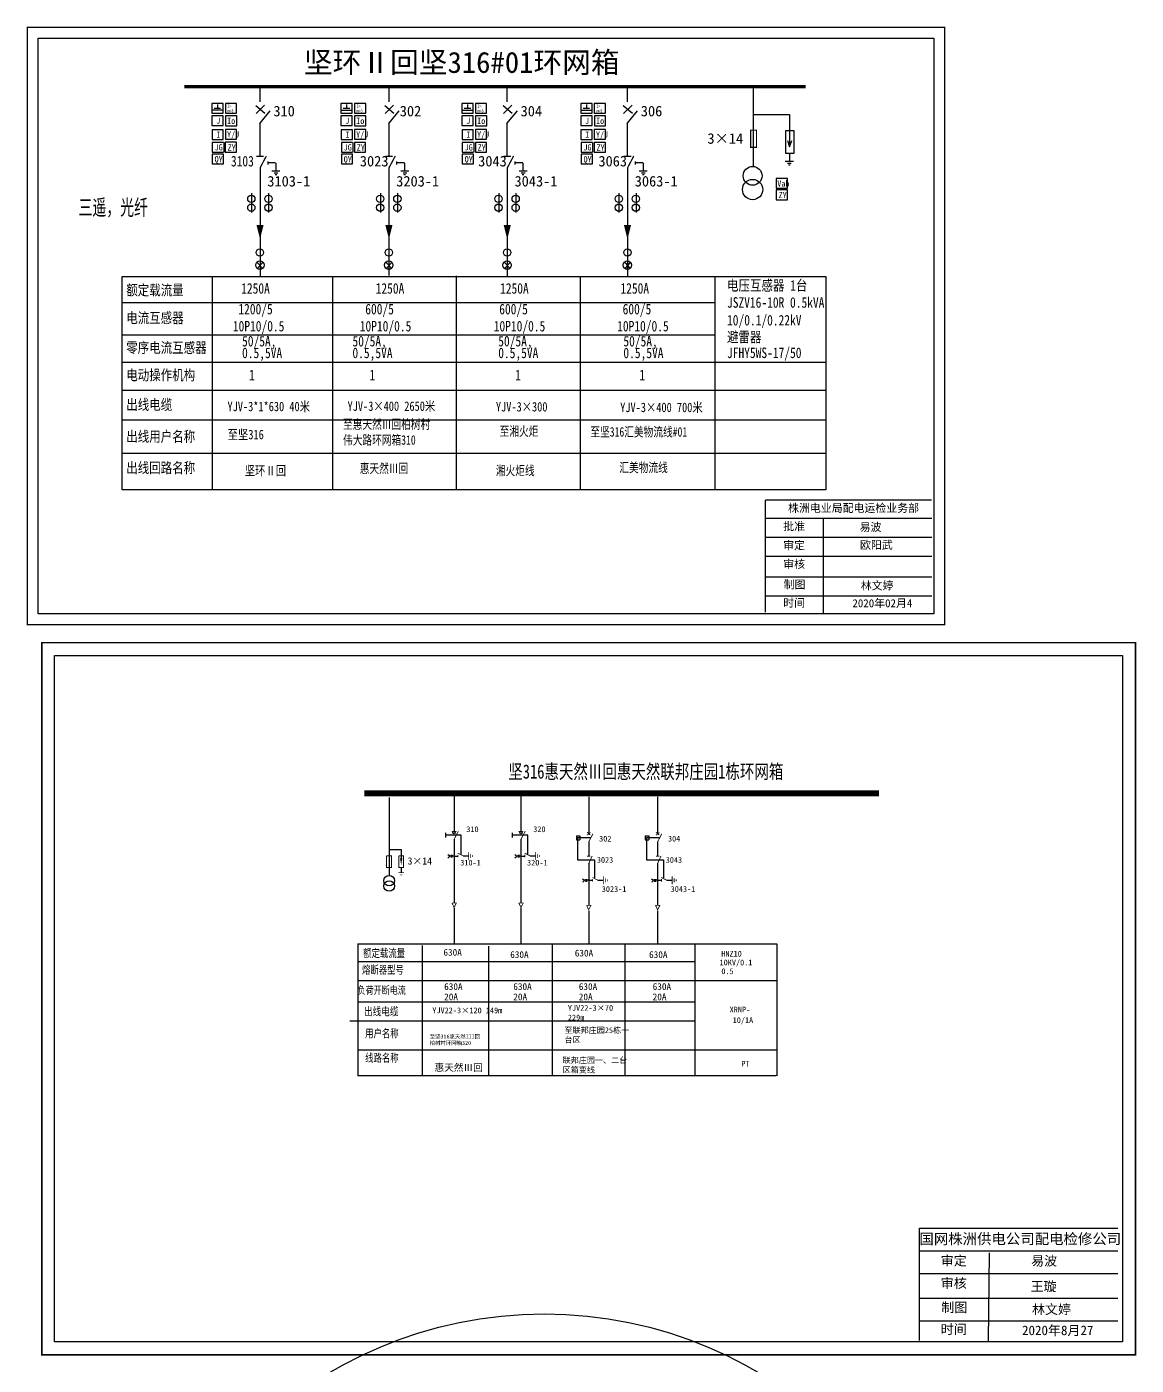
# Model space of a CAD drawing. Header units: millimetres. Extents: x 274 to 2193, y 1327 to 2514.
# Drawn here: x 274 to 852, y 1770 to 2467 of the extents above; entities that cross this region are included whole.
import ezdxf

# ---------------------------------------------------------------- set-up
doc = ezdxf.new("R2010")
doc.units = ezdxf.units.MM
doc.linetypes.add('ACAD_ISO02W100', pattern=[15, 12, -3])
doc.linetypes.add('CENTER', pattern=[50.8, 31.75, -6.35, 6.35, -6.35])
doc.layers.add('2', color=7, linetype='Continuous')
doc.layers.add('3', color=7, linetype='Continuous')
doc.styles.add('_txtstyle_2.00_0_0', font='simsun.ttc', dxfattribs={"height": 2})
doc.styles.add('HZ', font='simkai.ttf', dxfattribs={"width": 0.75})
doc.styles.add('STYLE1', font='txt.shx', dxfattribs={"height": 2.6})
doc.styles.add('字体', font='', dxfattribs={"height": 1.95})
doc.styles.add('宋体', font='', dxfattribs={"width": 0.65})
doc.styles.add('楷体_GB2312_txtstyle_1.09_0_0', font='simkai_0.ttf', dxfattribs={"height": 1.0944})
doc.styles.add('黑', font='simhei.ttf', dxfattribs={"width": 0.8})
doc.styles.add('黑体', font='simhei.ttf')
doc.styles.get('字体').set_extended_font_data('SimSun')
doc.styles.get('宋体').set_extended_font_data('SimSun')

# ---------------------------------------------------------------- blocks, each defined once
blk = doc.blocks.new('JD')
for points in [[(-2, 0.2), (-2, -0.2), (2, 0.2), (2, -0.2)], [(1, -1.2), (1, -0.8), (-1, -1.2), (-1, -0.8)], [(-0.5, -1.8), (-0.5, -2.2), (0.5, -1.8), (0.5, -2.2)]]:
    blk.add_trace(points)

msp = doc.modelspace()

# ---------------------------------------------------------------- linework, layer by layer
at = {"color": 0}
for p, q in [((395.64, 2435.68, -0.2), (395.64, 2427.79, -0.2)), ((462.73, 2435.68, -0.2), (462.73, 2427.79, -0.2)), ((524.31, 2435.68, -0.2), (524.31, 2427.79, -0.2)), ((586.9, 2435.68, -0.2), (586.9, 2427.79, -0.2)), ((652.37, 2435.68, -0.2), (652.37, 2394.35, -0.2)), ((376.56, 2426.97, -0.2), (370.72, 2426.97, -0.2)), ((370.72, 2426.97, -0.2), (370.72, 2421.88, -0.2)), ((371.9, 2424.56, -0.2), (375.27, 2424.56, -0.2)), ((373.67, 2426.43, -0.2), (373.67, 2424.56, -0.2)), ((376.56, 2421.88, -0.2), (376.56, 2426.97, -0.2)), ((377.74, 2426.98, -0.2), (377.74, 2421.89, -0.2)), ((383.58, 2426.98, -0.2), (377.74, 2426.98, -0.2)), ((383.58, 2421.89, -0.2), (383.58, 2426.98, -0.2)), ((393.6, 2425.87, -0.2), (398.3, 2421.96, -0.2)), ((398.15, 2426.04, -0.2), (393.75, 2421.8, -0.2)), ((443.74, 2426.94, -0.2), (437.9, 2426.94, -0.2)), ((437.9, 2426.94, -0.2), (437.9, 2421.85, -0.2)), ((439.08, 2424.53, -0.2), (442.46, 2424.53, -0.2)), ((440.85, 2426.41, -0.2), (440.85, 2424.53, -0.2)), ((443.74, 2421.85, -0.2), (443.74, 2426.94, -0.2)), ((444.92, 2426.95, -0.2), (444.92, 2421.86, -0.2)), ((450.76, 2426.95, -0.2), (444.92, 2426.95, -0.2)), ((450.76, 2421.86, -0.2), (450.76, 2426.95, -0.2)), ((460.7, 2425.87, -0.2), (465.4, 2421.96, -0.2)), ((465.25, 2426.04, -0.2), (460.85, 2421.8, -0.2)), ((506.69, 2426.94, -0.2), (500.85, 2426.94, -0.2)), ((500.85, 2426.94, -0.2), (500.85, 2421.85, -0.2)), ((502.03, 2424.53, -0.2), (505.41, 2424.53, -0.2)), ((503.8, 2426.41, -0.2), (503.8, 2424.53, -0.2)), ((506.69, 2421.85, -0.2), (506.69, 2426.94, -0.2)), ((507.87, 2426.95, -0.2), (507.87, 2421.86, -0.2)), ((513.71, 2426.95, -0.2), (507.87, 2426.95, -0.2)), ((513.71, 2421.86, -0.2), (513.71, 2426.95, -0.2)), ((522.27, 2425.87, -0.2), (526.98, 2421.96, -0.2)), ((526.83, 2426.04, -0.2), (522.42, 2421.8, -0.2)), ((568.57, 2426.94, -0.2), (562.73, 2426.94, -0.2)), ((562.73, 2426.94, -0.2), (562.73, 2421.85, -0.2)), ((563.9, 2424.53, -0.2), (567.28, 2424.53, -0.2)), ((565.67, 2426.41, -0.2), (565.67, 2424.53, -0.2)), ((568.57, 2421.85, -0.2), (568.57, 2426.94, -0.2)), ((569.74, 2426.95, -0.2), (569.74, 2421.86, -0.2)), ((575.58, 2426.95, -0.2), (569.74, 2426.95, -0.2)), ((575.58, 2421.86, -0.2), (575.58, 2426.95, -0.2)), ((584.86, 2425.87, -0.2), (589.56, 2421.96, -0.2)), ((589.41, 2426.04, -0.2), (585.01, 2421.8, -0.2)), ((376.56, 2423.38, -0.2), (370.72, 2423.38, -0.2)), ((370.72, 2421.88, -0.2), (376.56, 2421.88, -0.2)), ((376.56, 2420.54, -0.2), (370.72, 2420.54, -0.2)), ((370.72, 2420.54, -0.2), (370.72, 2415.45, -0.2)), ((376.56, 2415.45, -0.2), (376.56, 2420.54, -0.2)), ((377.74, 2421.89, -0.2), (383.58, 2421.89, -0.2)), ((377.77, 2420.47, -0.2), (377.77, 2415.38, -0.2)), ((383.61, 2420.47, -0.2), (377.77, 2420.47, -0.2)), ((383.61, 2415.38, -0.2), (383.61, 2420.47, -0.2)), ((443.74, 2423.35, -0.2), (437.9, 2423.35, -0.2)), ((437.9, 2421.85, -0.2), (443.74, 2421.85, -0.2)), ((443.74, 2420.51, -0.2), (437.9, 2420.51, -0.2)), ((437.9, 2420.51, -0.2), (437.9, 2415.43, -0.2)), ((443.74, 2415.43, -0.2), (443.74, 2420.51, -0.2)), ((444.92, 2421.86, -0.2), (450.76, 2421.86, -0.2)), ((444.96, 2420.44, -0.2), (444.96, 2415.36, -0.2)), ((450.8, 2420.44, -0.2), (444.96, 2420.44, -0.2)), ((450.8, 2415.36, -0.2), (450.8, 2420.44, -0.2)), ((506.69, 2423.35, -0.2), (500.85, 2423.35, -0.2)), ((500.85, 2421.85, -0.2), (506.69, 2421.85, -0.2)), ((506.69, 2420.51, -0.2), (500.85, 2420.51, -0.2)), ((500.85, 2420.51, -0.2), (500.85, 2415.43, -0.2)), ((506.69, 2415.43, -0.2), (506.69, 2420.51, -0.2)), ((507.87, 2421.86, -0.2), (513.71, 2421.86, -0.2)), ((507.9, 2420.44, -0.2), (507.9, 2415.36, -0.2)), ((513.74, 2420.44, -0.2), (507.9, 2420.44, -0.2)), ((513.74, 2415.36, -0.2), (513.74, 2420.44, -0.2)), ((568.57, 2423.35, -0.2), (562.73, 2423.35, -0.2)), ((562.73, 2421.85, -0.2), (568.57, 2421.85, -0.2)), ((568.57, 2420.51, -0.2), (562.73, 2420.51, -0.2)), ((562.73, 2420.51, -0.2), (562.73, 2415.43, -0.2)), ((568.57, 2415.43, -0.2), (568.57, 2420.51, -0.2)), ((569.74, 2421.86, -0.2), (575.58, 2421.86, -0.2)), ((569.78, 2420.44, -0.2), (569.78, 2415.36, -0.2)), ((575.62, 2420.44, -0.2), (569.78, 2420.44, -0.2)), ((575.62, 2415.36, -0.2), (575.62, 2420.44, -0.2)), ((370.72, 2415.45, -0.2), (376.56, 2415.45, -0.2)), ((376.64, 2413.29, -0.2), (370.8, 2413.29, -0.2)), ((370.8, 2413.29, -0.2), (370.8, 2408.2, -0.2)), ((376.64, 2408.2, -0.2), (376.64, 2413.29, -0.2)), ((377.73, 2413.41, -0.2), (377.73, 2408.32, -0.2)), ((383.57, 2413.41, -0.2), (377.73, 2413.41, -0.2)), ((377.77, 2415.38, -0.2), (383.61, 2415.38, -0.2)), ((383.57, 2408.32, -0.2), (383.57, 2413.41, -0.2)), ((395.64, 2416.56, -0.2), (395.64, 2399.58, -0.2)), ((437.9, 2415.43, -0.2), (443.74, 2415.43, -0.2)), ((443.82, 2413.27, -0.2), (437.98, 2413.27, -0.2)), ((437.98, 2413.27, -0.2), (437.98, 2408.18, -0.2)), ((443.82, 2408.18, -0.2), (443.82, 2413.27, -0.2)), ((444.91, 2413.38, -0.2), (444.91, 2408.29, -0.2)), ((450.75, 2413.38, -0.2), (444.91, 2413.38, -0.2)), ((444.96, 2415.36, -0.2), (450.8, 2415.36, -0.2)), ((450.75, 2408.29, -0.2), (450.75, 2413.38, -0.2)), ((462.73, 2416.56, -0.2), (462.73, 2399.58, -0.2)), ((500.85, 2415.43, -0.2), (506.69, 2415.43, -0.2)), ((506.77, 2413.27, -0.2), (500.93, 2413.27, -0.2)), ((500.93, 2413.27, -0.2), (500.93, 2408.18, -0.2)), ((506.77, 2408.18, -0.2), (506.77, 2413.27, -0.2)), ((507.86, 2413.38, -0.2), (507.86, 2408.29, -0.2)), ((513.7, 2413.38, -0.2), (507.86, 2413.38, -0.2)), ((507.9, 2415.36, -0.2), (513.74, 2415.36, -0.2)), ((513.7, 2408.29, -0.2), (513.7, 2413.38, -0.2)), ((524.31, 2416.56, -0.2), (524.31, 2399.58, -0.2)), ((562.73, 2415.43, -0.2), (568.57, 2415.43, -0.2)), ((568.64, 2413.27, -0.2), (562.8, 2413.27, -0.2)), ((562.8, 2413.27, -0.2), (562.8, 2408.18, -0.2)), ((568.64, 2408.18, -0.2), (568.64, 2413.27, -0.2)), ((569.73, 2413.38, -0.2), (569.73, 2408.29, -0.2)), ((575.57, 2413.38, -0.2), (569.73, 2413.38, -0.2)), ((569.78, 2415.36, -0.2), (575.62, 2415.36, -0.2)), ((575.57, 2408.29, -0.2), (575.57, 2413.38, -0.2)), ((586.9, 2416.56, -0.2), (586.9, 2399.58, -0.2)), ((370.8, 2408.2, -0.2), (376.64, 2408.2, -0.2)), ((376.76, 2406.68, -0.2), (370.92, 2406.68, -0.2)), ((370.92, 2406.68, -0.2), (370.92, 2401.59, -0.2)), ((376.84, 2406.68, -0.2), (376.84, 2401.59, -0.2)), ((377.7, 2406.72, -0.2), (377.7, 2401.64, -0.2)), ((383.54, 2406.72, -0.2), (377.7, 2406.72, -0.2)), ((377.73, 2408.32, -0.2), (383.57, 2408.32, -0.2)), ((383.54, 2401.64, -0.2), (383.54, 2406.72, -0.2)), ((437.98, 2408.18, -0.2), (443.82, 2408.18, -0.2)), ((443.95, 2406.65, -0.2), (438.11, 2406.65, -0.2)), ((438.11, 2406.65, -0.2), (438.11, 2401.56, -0.2)), ((444.03, 2406.65, -0.2), (444.03, 2401.56, -0.2)), ((444.88, 2406.7, -0.2), (444.88, 2401.61, -0.2)), ((450.72, 2406.7, -0.2), (444.88, 2406.7, -0.2)), ((444.91, 2408.29, -0.2), (450.75, 2408.29, -0.2)), ((450.72, 2401.61, -0.2), (450.72, 2406.7, -0.2)), ((500.93, 2408.18, -0.2), (506.77, 2408.18, -0.2)), ((506.9, 2406.65, -0.2), (501.06, 2406.65, -0.2)), ((501.06, 2406.65, -0.2), (501.06, 2401.56, -0.2)), ((506.98, 2406.65, -0.2), (506.98, 2401.56, -0.2)), ((507.83, 2406.7, -0.2), (507.83, 2401.61, -0.2)), ((513.67, 2406.7, -0.2), (507.83, 2406.7, -0.2)), ((507.86, 2408.29, -0.2), (513.7, 2408.29, -0.2)), ((513.67, 2401.61, -0.2), (513.67, 2406.7, -0.2)), ((562.8, 2408.18, -0.2), (568.64, 2408.18, -0.2)), ((568.77, 2406.65, -0.2), (562.93, 2406.65, -0.2)), ((562.93, 2406.65, -0.2), (562.93, 2401.56, -0.2)), ((568.85, 2406.65, -0.2), (568.85, 2401.56, -0.2)), ((569.71, 2406.7, -0.2), (569.71, 2401.61, -0.2)), ((575.55, 2406.7, -0.2), (569.71, 2406.7, -0.2)), ((569.73, 2408.29, -0.2), (575.57, 2408.29, -0.2)), ((575.55, 2401.61, -0.2), (575.55, 2406.7, -0.2)), ((370.92, 2401.59, -0.2), (376.76, 2401.59, -0.2)), ((370.92, 2400.6, -0.2), (370.92, 2395.52, -0.2)), ((376.76, 2400.6, -0.2), (370.92, 2400.6, -0.2)), ((376.76, 2395.52, -0.2), (376.76, 2400.6, -0.2)), ((377.7, 2401.64, -0.2), (383.54, 2401.64, -0.2)), ((438.11, 2401.56, -0.2), (443.95, 2401.56, -0.2)), ((438.11, 2400.58, -0.2), (438.11, 2395.49, -0.2)), ((443.95, 2400.58, -0.2), (438.11, 2400.58, -0.2)), ((443.95, 2395.49, -0.2), (443.95, 2400.58, -0.2)), ((444.88, 2401.61, -0.2), (450.72, 2401.61, -0.2)), ((501.06, 2401.56, -0.2), (506.9, 2401.56, -0.2)), ((501.06, 2400.58, -0.2), (501.06, 2395.49, -0.2)), ((506.9, 2400.58, -0.2), (501.06, 2400.58, -0.2)), ((506.9, 2395.49, -0.2), (506.9, 2400.58, -0.2)), ((507.83, 2401.61, -0.2), (513.67, 2401.61, -0.2)), ((562.93, 2401.56, -0.2), (568.77, 2401.56, -0.2)), ((562.93, 2400.58, -0.2), (562.93, 2395.49, -0.2)), ((568.77, 2400.58, -0.2), (562.93, 2400.58, -0.2)), ((568.77, 2395.49, -0.2), (568.77, 2400.58, -0.2)), ((569.71, 2401.61, -0.2), (575.55, 2401.61, -0.2)), ((671.31, 2400.93, -0.2), (671.31, 2396.8, -0.2)), ((370.92, 2395.52, -0.2), (376.76, 2395.52, -0.2)), ((395.77, 2393.49, -0.2), (395.77, 2336.56, -0.2)), ((403.91, 2395.88, -0.2), (403.91, 2391.75, -0.2)), ((438.11, 2395.49, -0.2), (443.95, 2395.49, -0.2)), ((462.86, 2393.49, -0.2), (462.86, 2337.35, -0.2)), ((471.01, 2395.88, -0.2), (471.01, 2391.75, -0.2)), ((501.06, 2395.49, -0.2), (506.9, 2395.49, -0.2)), ((524.44, 2393.49, -0.2), (524.44, 2336.95, -0.2)), ((532.59, 2395.88, -0.2), (532.59, 2391.75, -0.2)), ((562.93, 2395.49, -0.2), (568.77, 2395.49, -0.2)), ((587.03, 2393.49, -0.2), (587.03, 2336.76, -0.2)), ((595.17, 2395.88, -0.2), (595.17, 2391.75, -0.2)), ((664.49, 2387.97, -0.2), (664.49, 2382.88, -0.2)), ((670.33, 2387.97, -0.2), (664.49, 2387.97, -0.2)), ((664.49, 2382.88, -0.2), (670.33, 2382.88, -0.2)), ((670.33, 2382.88, -0.2), (670.33, 2387.97, -0.2)), ((391.32, 2380.23, -0.2), (391.32, 2374.89, -0.2)), ((400.24, 2380.23, -0.2), (400.24, 2374.89, -0.2)), ((458.42, 2380.23, -0.2), (458.42, 2374.89, -0.2)), ((467.33, 2380.23, -0.2), (467.33, 2374.89, -0.2)), ((520, 2380.23, -0.2), (520, 2374.89, -0.2)), ((528.91, 2380.23, -0.2), (528.91, 2374.89, -0.2)), ((582.58, 2380.23, -0.2), (582.58, 2374.89, -0.2)), ((591.49, 2380.23, -0.2), (591.49, 2374.89, -0.2)), ((664.49, 2381.93, -0.2), (664.49, 2376.85, -0.2)), ((670.33, 2381.93, -0.2), (664.49, 2381.93, -0.2)), ((664.49, 2376.85, -0.2), (670.33, 2376.85, -0.2)), ((670.33, 2376.85, -0.2), (670.33, 2381.93, -0.2)), ((391.32, 2375.61, -0.2), (391.32, 2370.27, -0.2)), ((400.24, 2375.61, -0.2), (400.24, 2370.27, -0.2)), ((458.42, 2375.61, -0.2), (458.42, 2370.27, -0.2)), ((467.33, 2375.61, -0.2), (467.33, 2370.27, -0.2)), ((520, 2375.61, -0.2), (520, 2370.27, -0.2)), ((528.91, 2375.61, -0.2), (528.91, 2370.27, -0.2)), ((582.58, 2375.61, -0.2), (582.58, 2370.27, -0.2)), ((591.49, 2375.61, -0.2), (591.49, 2370.27, -0.2)), ((370.84, 2336.51, -0.2), (370.84, 2225.8, -0.2)), ((433.53, 2336.51, -0.2), (433.53, 2225.8, -0.2)), ((497.87, 2337.17, -0.2), (497.87, 2225.8, -0.2)), ((562.32, 2336.51, -0.2), (562.32, 2225.8, -0.2)), ((324, 2323.26, -0.2), (632.56, 2323.26, -0.2)), ((324, 2306.57, -0.2), (632.56, 2306.57, -0.2)), ((324, 2292.3, -0.2), (690.33, 2292.3, -0.2)), ((323.99, 2277.69, -0.2), (690.33, 2277.69, -0.2)), ((323.99, 2262.28, -0.2), (690.33, 2262.28, -0.2))]:
    msp.add_line(p, q, dxfattribs=at)
at = {"color": 0, "linetype": 'Continuous'}
for p, q in [((652.44, 2421.21, -0.2), (671.39, 2421.21, -0.2)), ((671.39, 2421.21, -0.2), (671.39, 2413.18, -0.2)), ((671.35, 2412.98, -0.2), (671.35, 2404.4, -0.2)), ((670.23, 2407.67, -0.2), (671.35, 2404.29, -0.2)), ((671.35, 2404.29, -0.2), (672.53, 2407.73, -0.2)), ((399.75, 2396.69, -0.2), (399.75, 2395.24, -0.2)), ((466.85, 2396.69, -0.2), (466.85, 2395.24, -0.2)), ((528.42, 2396.69, -0.2), (528.42, 2395.24, -0.2)), ((591.01, 2396.69, -0.2), (591.01, 2395.24, -0.2)), ((673.35, 2396.74, -0.2), (669.18, 2396.74, -0.2)), ((403.88, 2395.96, -0.2), (399.75, 2395.96, -0.2)), ((406.09, 2391.65, -0.2), (401.93, 2391.65, -0.2)), ((405.02, 2390.68, -0.2), (403.09, 2390.68, -0.2)), ((404.47, 2389.72, -0.2), (403.57, 2389.72, -0.2)), ((470.97, 2395.96, -0.2), (466.85, 2395.96, -0.2)), ((473.19, 2391.65, -0.2), (469.03, 2391.65, -0.2)), ((472.11, 2390.68, -0.2), (470.19, 2390.68, -0.2)), ((471.56, 2389.72, -0.2), (470.67, 2389.72, -0.2)), ((532.55, 2395.96, -0.2), (528.42, 2395.96, -0.2)), ((534.77, 2391.65, -0.2), (530.6, 2391.65, -0.2)), ((533.69, 2390.68, -0.2), (531.76, 2390.68, -0.2)), ((533.14, 2389.72, -0.2), (532.25, 2389.72, -0.2)), ((595.13, 2395.96, -0.2), (591.01, 2395.96, -0.2)), ((597.35, 2391.65, -0.2), (593.19, 2391.65, -0.2)), ((596.28, 2390.68, -0.2), (594.35, 2390.68, -0.2)), ((595.73, 2389.72, -0.2), (594.83, 2389.72, -0.2)), ((672.27, 2395.77, -0.2), (670.34, 2395.77, -0.2)), ((671.72, 2394.81, -0.2), (670.83, 2394.81, -0.2)), ((397.03, 2343.95, -0.2), (394.51, 2341.23, -0.2)), ((394.51, 2343.95, -0.2), (397.03, 2341.23, -0.2)), ((464.12, 2343.95, -0.2), (461.6, 2341.23, -0.2)), ((461.6, 2343.95, -0.2), (464.12, 2341.23, -0.2)), ((525.7, 2343.95, -0.2), (523.18, 2341.23, -0.2)), ((523.18, 2343.95, -0.2), (525.7, 2341.23, -0.2)), ((588.29, 2343.95, -0.2), (585.76, 2341.23, -0.2)), ((585.76, 2343.95, -0.2), (588.29, 2341.23, -0.2)), ((738.99, 1841.45), (842.19, 1841.45)), ((738.99, 1829.67), (842.19, 1829.67)), ((775.24, 1828.68), (774.81, 1782.77)), ((738.99, 1817.92), (842.19, 1817.92)), ((738.99, 1805.09), (842.19, 1805.09)), ((738.99, 1793.34), (842.19, 1793.34))]:
    msp.add_line(p, q, dxfattribs=at)
at = {"color": 7, "linetype": 'Continuous'}
for p, q in [((658.79, 2211.09), (745.36, 2211.09)), ((688.84, 2211.09), (688.84, 2161.87)), ((658.79, 2201.21), (745.36, 2201.21)), ((658.79, 2191.35), (745.36, 2191.35)), ((658.79, 2180.59), (745.36, 2180.59)), ((658.79, 2170.73), (745.36, 2170.73))]:
    msp.add_line(p, q, dxfattribs=at)
for p, q in [((462.92, 2065.76), (462.92, 2025.12)), ((496.76, 2066.41), (496.76, 2048.12)), ((531.57, 2066.41), (531.57, 2048.12)), ((566.82, 2065.96), (566.82, 2046.76)), ((602.67, 2065.96), (602.67, 2046.76)), ((496.76, 2044.05), (496.76, 2010.82)), ((531.57, 2044.05), (531.57, 2010.82)), ((560.44, 2045.72), (560.44, 2043.73)), ((560.44, 2045.72), (562.24, 2045.72)), ((560.44, 2043.73), (562.24, 2043.73)), ((562.24, 2045.72), (562.24, 2043.73)), ((566.82, 2042.68), (566.82, 2035.28)), ((596.29, 2045.72), (596.29, 2043.73)), ((596.29, 2045.72), (598.09, 2045.72)), ((596.29, 2043.73), (598.09, 2043.73)), ((598.09, 2045.72), (598.09, 2043.73)), ((602.67, 2042.68), (602.67, 2035.28)), ((462.89, 2038.55), (469.24, 2038.55)), ((469.24, 2038.55), (469.24, 2033.92)), ((496.76, 2035.22), (498.83, 2035.22)), ((501.53, 2035.28), (504.35, 2035.28)), ((531.57, 2035.22), (533.64, 2035.22)), ((536.34, 2035.28), (539.15, 2035.28)), ((469.24, 2029.05), (469.24, 2026.65)), ((566.82, 2031.57), (566.82, 2009.7)), ((602.67, 2031.57), (602.67, 2009.7)), ((566.82, 2022.59), (568.89, 2022.59)), ((571.59, 2022.65), (574.41, 2022.65)), ((602.67, 2022.59), (604.74, 2022.59)), ((607.44, 2022.65), (610.26, 2022.65)), ((446.73, 1989.46), (446.73, 1920.64))]:
    msp.add_line(p, q)
at = {"linetype": 'ACAD_ISO02W100'}
for p, q in [((561.01, 2044.68), (561.01, 2033.28)), ((567.72, 2044.68), (561.01, 2044.68)), ((596.86, 2044.68), (596.86, 2033.28)), ((603.57, 2044.68), (596.86, 2044.68)), ((561.01, 2033.28), (569.86, 2033.28)), ((569.86, 2033.28), (569.86, 2023.87)), ((596.86, 2033.28), (605.71, 2033.28)), ((605.71, 2033.28), (605.71, 2023.87))]:
    msp.add_line(p, q, dxfattribs=at)
at = {"linetype": 'CENTER'}
for p, q in [((496.77, 2008.13), (496.77, 1989.77)), ((531.58, 2008.13), (531.58, 1989.77)), ((566.83, 2006.76), (566.83, 1989.51)), ((602.68, 2006.76), (602.68, 1989.51))]:
    msp.add_line(p, q, dxfattribs=at)
at = {"linetype": 'Continuous'}
for p, q in [((446.73, 1989.46), (664.88, 1989.46)), ((480.17, 1988.72), (480.17, 1921.04)), ((514.64, 1988.26), (514.64, 1920.84)), ((547.79, 1989.33), (547.79, 1920.81)), ((585.64, 1989.33), (585.64, 1920.81)), ((622.15, 1989.28), (622.15, 1920.76)), ((664.81, 1989.29), (664.81, 1920.77)), ((446.73, 1980.29), (621.87, 1980.29)), ((446.73, 1970.42), (664.92, 1970.42)), ((446.73, 1959.4), (622.26, 1959.4)), ((442.51, 1949.37), (621.68, 1949.37)), ((446.73, 1934.33), (665.12, 1934.33)), ((664.39, 1920.79), (446.73, 1920.79))]:
    msp.add_line(p, q, dxfattribs=at)
at = {"color": 7, "linetype": 'Continuous', "const_width": 0.694}
msp.add_lwpolyline([(274.7, 2466.52), (752.17, 2466.52), (752.17, 2155.63), (274.7, 2155.63)], close=True, dxfattribs=at)
at = {"color": 7, "linetype": 'Continuous'}
msp.add_lwpolyline([(280.31, 2460.9), (746.56, 2460.9), (746.56, 2161.25), (280.31, 2161.25)], close=True, dxfattribs=at)
at = {"color": 0, "elevation": -0.2}
for points, const_width in [([(356.37, 2435.68), (679.8, 2435.68)], 1.83), ([(393.6, 2425.87), (398.3, 2421.96)], 0.4), ([(398.15, 2426.04), (393.75, 2421.8)], 0.4), ([(460.7, 2425.87), (465.4, 2421.96)], 0.4), ([(465.25, 2426.04), (460.85, 2421.8)], 0.4), ([(522.27, 2425.87), (526.98, 2421.96)], 0.4), ([(526.83, 2426.04), (522.42, 2421.8)], 0.4), ([(584.86, 2425.87), (589.56, 2421.96)], 0.4), ([(589.41, 2426.04), (585.01, 2421.8)], 0.4), ([(393.83, 2399.44), (397.7, 2399.44)], 0.658), ([(395.77, 2393.38), (399.05, 2399.61)], 0.658), ([(460.92, 2399.44), (464.8, 2399.44)], 0.658), ([(462.86, 2393.38), (466.15, 2399.61)], 0.658), ([(522.5, 2399.44), (526.38, 2399.44)], 0.658), ([(524.44, 2393.38), (527.73, 2399.61)], 0.658), ([(585.09, 2399.44), (588.96, 2399.44)], 0.658), ([(587.03, 2393.38), (590.31, 2399.61)], 0.658)]:
    msp.add_lwpolyline(points, dxfattribs=dict(at, const_width=const_width))
at = {"color": 0, "const_width": 0.658, "elevation": -0.2}
msp.add_lwpolyline([(651.2, 2404.07), (651.2, 2413.03), (654.19, 2413.03), (654.19, 2404.07)], close=True, dxfattribs=at)
at = {"color": 0, "linetype": 'Continuous', "elevation": -0.2}
msp.add_lwpolyline([(669.39, 2412.95), (673.61, 2412.95), (673.61, 2400.94), (669.39, 2400.94)], close=True, dxfattribs=at)
at = {"color": 0, "elevation": -0.2}
for points in [[(395.77, 2363.72, 3.74, 0, 0), (395.77, 2356.3, 0, 0, 0)], [(462.86, 2363.72, 3.74, 0, 0), (462.86, 2356.3, 0, 0, 0)], [(524.44, 2363.72, 3.74, 0, 0), (524.44, 2356.3, 0, 0, 0)], [(587.03, 2363.72, 3.74, 0, 0), (587.03, 2356.3, 0, 0, 0)]]:
    msp.add_lwpolyline(points, format="xyseb", dxfattribs=at)
for points in [[(323.98, 2225.8), (324.01, 2336.95)], [(324.01, 2336.95), (690.33, 2336.95)], [(632.56, 2336.95), (632.56, 2225.8)], [(690.33, 2336.95), (690.33, 2225.8)], [(690.33, 2244.8), (323.99, 2244.8)], [(690.33, 2225.8), (323.98, 2225.8)]]:
    msp.add_lwpolyline(points, dxfattribs=at)
at = {"color": 7, "linetype": 'Continuous', "const_width": 0.694}
for points in [[(658.79, 2220.51), (658.74, 2162.04)], [(658.79, 2220.51), (745.36, 2220.51)]]:
    msp.add_lwpolyline(points, dxfattribs=at)
at = {"color": 0, "linetype": 'Continuous', "const_width": 0.827}
msp.add_lwpolyline([(282.17, 2146.29), (851.41, 2146.29), (851.41, 1775.65), (282.17, 1775.65)], close=True, dxfattribs=at)
at = {"color": 0, "linetype": 'Continuous'}
msp.add_lwpolyline([(288.87, 2139.59), (844.72, 2139.59), (844.72, 1782.35), (288.87, 1782.35)], close=True, dxfattribs=at)
for points, const_width in [([(450.08, 2067.87), (718, 2067.87)], 2.99), ([(495.44, 2048.07), (498.08, 2048.07)], 0.448), ([(496.76, 2043.93), (499, 2048.18)], 0.448), ([(530.25, 2048.07), (532.89, 2048.07)], 0.448), ([(531.57, 2043.93), (533.81, 2048.18)], 0.448), ([(565.97, 2046.09), (567.79, 2047.46)], 0.448), ([(565.98, 2047.59), (567.74, 2046.12)], 0.448), ([(566.82, 2042.57), (569.06, 2046.82)], 0.448), ([(601.82, 2046.09), (603.64, 2047.46)], 0.448), ([(601.83, 2047.59), (603.59, 2046.12)], 0.448), ([(602.67, 2042.57), (604.91, 2046.82)], 0.448), ([(461.66, 2035.39), (461.66, 2029.2), (464.13, 2029.2), (464.13, 2035.39), (461.73, 2035.39)], 0.522), ([(468, 2035.39), (468, 2029.2), (470.47, 2029.2), (470.47, 2035.39), (468.08, 2035.39)], 0.522), ([(498.71, 2036.72), (501.7, 2035.22)], 0.448), ([(498.83, 2035.91), (498.83, 2034.53)], 0.448), ([(533.52, 2036.72), (536.51, 2035.22)], 0.448), ([(533.64, 2035.91), (533.64, 2034.53)], 0.448), ([(566.02, 2035.16), (567.68, 2035.16)], 0.448), ([(566.73, 2031.02), (568.61, 2035.25)], 0.448), ([(601.87, 2035.16), (603.53, 2035.16)], 0.448), ([(602.58, 2031.02), (604.46, 2035.25)], 0.448), ([(568.77, 2024.08), (571.76, 2022.59)], 0.448), ([(568.89, 2023.28), (568.89, 2021.9)], 0.448), ([(604.63, 2024.08), (607.61, 2022.59)], 0.448), ([(604.74, 2023.28), (604.74, 2021.9)], 0.448), ([(495.66, 2010.75), (497.94, 2010.75), (496.77, 2008.44), (495.69, 2010.79)], 0.448), ([(530.47, 2010.75), (532.75, 2010.75), (531.58, 2008.44), (530.49, 2010.79)], 0.448), ([(565.72, 2009.57), (568, 2009.57), (566.83, 2007.25), (565.75, 2009.61)], 0.448), ([(601.57, 2009.57), (603.85, 2009.57), (602.68, 2007.25), (601.6, 2009.61)], 0.448)]:
    msp.add_lwpolyline(points, dxfattribs=dict(const_width=const_width))
for points in [[(492.24, 2047.39), (492.24, 2044.89)], [(527.05, 2047.39), (527.05, 2044.89)], [(495.25, 2035.24), (494.31, 2035.24)], [(495.25, 2035.87), (495.25, 2034.51)], [(495.67, 2035.87), (495.67, 2034.51)], [(496.76, 2035.24), (495.67, 2035.24)], [(530.06, 2035.24), (529.12, 2035.24)], [(530.06, 2035.87), (530.06, 2034.51)], [(530.48, 2035.87), (530.48, 2034.51)], [(531.56, 2035.24), (530.48, 2035.24)], [(565.31, 2022.61), (564.37, 2022.61)], [(565.31, 2023.24), (565.31, 2021.88)], [(565.73, 2023.24), (565.73, 2021.88)], [(566.82, 2022.61), (565.73, 2022.61)], [(601.16, 2022.61), (600.22, 2022.61)], [(601.16, 2023.24), (601.16, 2021.88)], [(601.58, 2023.24), (601.58, 2021.88)], [(602.67, 2022.61), (601.58, 2022.61)]]:
    msp.add_lwpolyline(points)
at = {"linetype": 'ACAD_ISO02W100'}
for points in [[(500.43, 2035.93), (500.43, 2046.14), (492.24, 2046.14)], [(535.24, 2035.93), (535.24, 2046.14), (527.05, 2046.14)]]:
    msp.add_lwpolyline(points, dxfattribs=at)
for points, format in [([(469.24, 2033.99, 1.22, 0, 0), (469.24, 2030.52, 0, 0, 0)], "xyseb"), ([(493.5, 2036.01, -0.877934), (493.54, 2034.2)], "xyb"), ([(528.31, 2036.01, -0.877934), (528.35, 2034.2)], "xyb"), ([(563.56, 2023.38, -0.877934), (563.6, 2021.56)], "xyb"), ([(599.42, 2023.38, -0.877934), (599.45, 2021.56)], "xyb")]:
    msp.add_lwpolyline(points, format=format)
at = {"color": 0, "linetype": 'Continuous', "const_width": 0.827}
msp.add_lwpolyline([(738.92, 1841.68), (738.92, 1782.97)], dxfattribs=at)
at = {"color": 0, "linetype": 'Continuous'}
for centre, radius in [((652.16, 2389.26, -0.2), 4.89), ((652.16, 2382.12, -0.2), 5.27), ((395.67, 2342.78, -0.2), 2.17), ((462.77, 2342.78, -0.2), 2.17), ((524.34, 2342.78, -0.2), 2.17), ((586.93, 2342.78, -0.2), 2.17)]:
    msp.add_circle(centre, radius, dxfattribs=at)
at = {"color": 0}
for centre in [(391.23, 2377.33, -0.2), (400.14, 2377.33, -0.2), (458.33, 2377.33, -0.2), (467.24, 2377.33, -0.2), (519.9, 2377.33, -0.2), (528.82, 2377.33, -0.2), (582.49, 2377.33, -0.2), (591.4, 2377.33, -0.2), (391.23, 2372.71, -0.2), (400.14, 2372.71, -0.2), (458.33, 2372.71, -0.2), (467.24, 2372.71, -0.2), (519.9, 2372.71, -0.2), (528.82, 2372.71, -0.2), (582.49, 2372.71, -0.2), (591.4, 2372.71, -0.2), (395.7, 2349.4, -0.2), (462.8, 2349.4, -0.2), (524.38, 2349.4, -0.2), (586.96, 2349.4, -0.2)]:
    msp.add_circle(centre, 1.9, dxfattribs=at)
for centre, radius in [((496.76, 2047.43), 0.574), ((531.57, 2047.43), 0.574), ((462.97, 2022.39), 2.74), ((462.97, 2019.65), 2.74)]:
    msp.add_circle(centre, radius)
at = {"color": 1}
msp.add_circle((543.61, 1577.57), 219.29, dxfattribs=at)
at = {"layer": '2', "color": 0}
for p, q in [((395.64, 2416.56, -0.2), (401.05, 2423.04, -0.2)), ((462.73, 2416.56, -0.2), (468.15, 2423.04, -0.2)), ((524.31, 2416.56, -0.2), (529.72, 2423.04, -0.2)), ((586.9, 2416.56, -0.2), (592.31, 2423.04, -0.2))]:
    msp.add_line(p, q, dxfattribs=at)

# ---------------------------------------------------------------- block references
at = {"xscale": 1.045948924507229, "yscale": 1.045948924507229, "zscale": 1.045948924507138, "rotation": 90}
for p in [(504.39, 2035.2), (539.19, 2035.2), (574.45, 2022.57), (610.3, 2022.57)]:
    msp.add_blockref('JD', p, dxfattribs=at)
at = {"xscale": 0.7313996298432812, "yscale": 0.7313996297420999, "zscale": 0.7313996298722628}
msp.add_blockref('JD', (469.28, 2026.54), dxfattribs=at)

# ---------------------------------------------------------------- texts
at = {"color": 0, "style": '黑体'}
for s, height, p in [('坚环Ⅱ回坚316#01环网箱', 10.9588, (418.61, 2442.86, -0.2)), ('310', 5.479, (402.71, 2420.24, -0.2)), ('302', 5.479, (468.51, 2420.24, -0.2)), ('304', 5.479, (531.39, 2420.24, -0.2)), ('306', 5.479, (593.97, 2420.24, -0.2)), ('3×14', 5.479, (628.62, 2405.98, -0.2)), ('3023', 5.479, (447.72, 2394.18, -0.2)), ('3043', 5.479, (509.3, 2394.18, -0.2)), ('3063', 5.479, (571.88, 2394.18, -0.2)), ('3103-1', 5.479, (399.55, 2383.74, -0.2)), ('3203-1', 5.479, (466.65, 2383.74, -0.2)), ('3043-1', 5.479, (528.23, 2383.74, -0.2)), ('3063-1', 5.479, (590.81, 2383.74, -0.2))]:
    msp.add_text(s, height=height, dxfattribs=at).set_placement(p)
at = {"color": 0, "width": 0.8}
for s, height, style, p in [('I>', 1.607, '宋体', (378.83, 2424.69, -0.2)), ('I>', 1.607, '宋体', (446.01, 2424.66, -0.2)), ('I>', 1.607, '宋体', (508.96, 2424.66, -0.2)), ('I>', 1.607, '宋体', (570.83, 2424.66, -0.2)), ('J', 3.21, '宋体', (372.96, 2416.39, -0.2)), ('m=3', 1.607, '宋体', (378.83, 2422.36, -0.2)), ('Io', 3.215, '宋体', (378.66, 2416.3, -0.2)), ('J', 3.21, '宋体', (440.14, 2416.36, -0.2)), ('m=3', 1.607, '宋体', (446.01, 2422.33, -0.2)), ('Io', 3.215, '宋体', (445.84, 2416.28, -0.2)), ('J', 3.21, '宋体', (503.09, 2416.36, -0.2)), ('m=3', 1.607, '宋体', (508.96, 2422.33, -0.2)), ('Io', 3.215, '宋体', (508.79, 2416.28, -0.2)), ('J', 3.21, '宋体', (564.96, 2416.36, -0.2)), ('m=3', 1.607, '宋体', (570.83, 2422.33, -0.2)), ('Io', 3.215, '宋体', (570.66, 2416.28, -0.2)), ('I', 3.21, '宋体', (373.03, 2409.13, -0.2)), ('Y/J', 3.215, '宋体', (378.61, 2409.24, -0.2)), ('I', 3.21, '宋体', (440.21, 2409.1, -0.2)), ('Y/J', 3.215, '宋体', (445.8, 2409.21, -0.2)), ('I', 3.21, '宋体', (503.16, 2409.1, -0.2)), ('Y/J', 3.215, '宋体', (508.75, 2409.21, -0.2)), ('I', 3.21, '宋体', (565.03, 2409.1, -0.2)), ('Y/J', 3.215, '宋体', (570.62, 2409.21, -0.2)), ('JG', 3.215, '宋体', (372.1, 2402.51, -0.2)), ('ZY', 3.215, '宋体', (378.92, 2402.45, -0.2)), ('JG', 3.215, '宋体', (439.29, 2402.48, -0.2)), ('ZY', 3.215, '宋体', (446.11, 2402.42, -0.2)), ('JG', 3.215, '宋体', (502.24, 2402.48, -0.2)), ('ZY', 3.215, '宋体', (509.05, 2402.42, -0.2)), ('JG', 3.215, '宋体', (564.11, 2402.48, -0.2)), ('ZY', 3.215, '宋体', (570.93, 2402.42, -0.2)), ('QY', 3.215, '宋体', (372.14, 2396.33, -0.2)), ('3103', 5.479, '黑', (380.62, 2394.18, -0.2)), ('QY', 3.215, '宋体', (439.33, 2396.3, -0.2)), ('QY', 3.215, '宋体', (502.28, 2396.3, -0.2)), ('QY', 3.215, '宋体', (564.15, 2396.3, -0.2)), ('Vab', 3.215, '宋体', (665, 2383.7, -0.2)), ('ZY', 3.215, '宋体', (665.71, 2377.66, -0.2)), ('电压互感器 1台', 5.479, '宋体', (638.83, 2329.5, -0.2)), ('额定载流量', 5.479, '宋体', (326.13, 2327.07, -0.2)), ('1250A', 5.479, '宋体', (385.95, 2327.95, -0.2)), ('1250A', 5.479, '宋体', (455.95, 2327.95, -0.2)), ('1250A', 5.479, '宋体', (520.7, 2327.95, -0.2)), ('1250A', 5.479, '宋体', (583.36, 2327.95, -0.2)), ('1200/5', 5.479, '宋体', (384.48, 2317.18, -0.2)), ('600/5', 5.479, '宋体', (450.54, 2317.18, -0.2)), ('600/5', 5.479, '宋体', (520.27, 2317.18, -0.2)), ('600/5', 5.479, '宋体', (584.5, 2317.18, -0.2)), ('JSZV16-10R 0.5kVA', 5.4794, '宋体', (638.83, 2320.63, -0.2)), ('电流互感器', 5.479, '宋体', (326.13, 2312.6, -0.2)), ('10P10/0.5', 5.479, '宋体', (381.61, 2308.3, -0.2)), ('10P10/0.5', 5.479, '宋体', (447.67, 2308.3, -0.2)), ('10P10/0.5', 5.479, '宋体', (517.41, 2308.3, -0.2)), ('10P10/0.5', 5.479, '宋体', (581.64, 2308.3, -0.2)), ('10/0.1/0.22kV', 5.4794, '宋体', (638.83, 2311.4, -0.2)), ('50/5A,', 5.479, '宋体', (386.42, 2300.49, -0.2)), ('50/5A,', 5.479, '宋体', (443.87, 2300.49, -0.2)), ('50/5A,', 5.479, '宋体', (519.75, 2300.49, -0.2)), ('50/5A,', 5.479, '宋体', (584.89, 2300.49, -0.2)), ('避雷器', 5.479, '宋体', (638.83, 2302.64, -0.2)), ('零序电流互感器', 5.479, '宋体', (326.13, 2297.11, -0.2)), ('0.5,5VA', 5.479, '宋体', (386.42, 2294.38, -0.2)), ('0.5,5VA', 5.479, '宋体', (443.87, 2294.38, -0.2)), ('0.5,5VA', 5.479, '宋体', (519.75, 2294.38, -0.2)), ('0.5,5VA', 5.479, '宋体', (584.89, 2294.38, -0.2)), ('JFHY5WS-17/50', 5.4794, '宋体', (638.83, 2294.43, -0.2)), ('电动操作机构', 5.479, '宋体', (326.13, 2282.86, -0.2)), ('1 ', 5.479, '宋体', (390.02, 2282.86, -0.2)), ('1 ', 5.479, '宋体', (452.71, 2282.86, -0.2)), ('1 ', 5.479, '宋体', (528.59, 2282.86, -0.2)), ('1 ', 5.479, '宋体', (593.2, 2282.86, -0.2)), ('出线电缆', 5.479, '宋体', (326.13, 2267.45, -0.2)), ('YJV-3*1*630 40米', 4.9314, '宋体', (378.82, 2266.77, -0.2)), ('YJV-3×400 2650米', 4.9314, '宋体', (441.32, 2266.94, -0.2)), ('YJV-3×300', 4.931, '宋体', (518.55, 2266.62, -0.2)), ('YJV-3×400 700米', 4.9314, '宋体', (583.22, 2266.3, -0.2)), ('出线用户名称', 5.479, '宋体', (326.13, 2250.89, -0.2)), ('出线回路名称', 5.479, '宋体', (326.13, 2234.56, -0.2))]:
    msp.add_text(s, height=height, dxfattribs=dict(at, style=style)).set_placement(p)
for s, p in [('310', (503.14, 2047.69)), ('320', (537.95, 2047.69)), ('302', (572.26, 2042.78)), ('304', (608.11, 2042.78)), ('3023', (571.08, 2031.72)), ('3043', (606.93, 2031.72)), ('310-1', (499.96, 2030.32)), ('320-1', (534.76, 2030.32)), ('3023-1', (573.65, 2016.54)), ('3043-1', (609.5, 2016.54)), ('HNZ10', (635.87, 1982.89)), ('10KV/0.1', (634.96, 1978.33)), ('0.5', (635.87, 1973.77)), ('XRNP-', (640.2, 1953.8)), ('10/1A', (641.77, 1948.29))]:
    msp.add_text(s, height=2.988).set_placement(p)
at = {"style": 'HZ'}
msp.add_text('3×14', height=3.732, dxfattribs=at).set_placement((472.57, 2030.8))
at = {"color": 0, "char_height": 4.9314, "attachment_point": 1, "style": '宋体'}
for s, insert, width in [('{\\W0.8;\\C256;至坚316}', (378.92, 2257.11, -0.2), 56.3541), ('{\\W0.75;\\C256;至惠天然Ⅲ回柏树村伟大路环网箱310}', (438.98, 2262.48, -0.2), 48.2174), ('{\\W0.75;\\C256;至湘火炬}', (520.47, 2258.82, -0.2), 48.2174), ('{\\W0.75;\\C256;至坚316汇美物流线#01}', (567.7, 2258.49, -0.2), 63.7492), ('{\\W0.8;\\C256;坚环Ⅱ回}', (387.8, 2238.29, -0.2), 56.3541), ('{\\W0.75;\\C256;惠天然Ⅲ回}', (447.68, 2239.46, -0.2), 48.2174), ('{\\W0.75;\\C256;湘火炬线}', (518.51, 2238.35, -0.2), 48.2174), ('{\\W0.75;\\C256;汇美物流线}', (582.77, 2239.95, -0.2), 63.7492)]:
    msp.add_mtext(s, dxfattribs=dict(at, insert=insert, width=width))
at = {"color": 7, "linetype": 'Continuous', "attachment_point": 1}
for s, insert, char_height, width, style in [('株洲电业局配电运检业务部', (670.61, 2218.43), 4.1643, 113.8498, '字体'), ('{\\fKaiTi_GB2312|b0|i0|c134|p49;批准}', (668.09, 2208.93), 4.1643, 32.5671, '字体'), ('易波', (707.85, 2208.53), 4.164, 32.5671, '字体'), ('\\f\uffbfﾬￌﾣﾤ_GB2312|b0|i0|c134|p49;审定', (668.09, 2199.05), 4.1643, 32.5671, '字体'), ('欧阳武', (708.06, 2199.25), 4.164, 32.5671, '字体'), ('\\f\uffbfﾬￌﾣﾤ_GB2312|b0|i0|c134|p49;审核', (668.09, 2189.24), 4.1643, 32.5671, '字体'), ('\\f\uffbfﾬￌﾣﾤ_GB2312|b0|i0|c134|p49;制图', (668.31, 2178.66), 4.1643, 32.5671, '字体'), ('林文婷', (708.46, 2178.06), 4.164, 32.5671, '字体'), ('\\f\uffbfﾬￌﾣﾤ_GB2312|b0|i0|c134|p49;时间', (668.09, 2169.11), 4.1643, 32.5671, '字体'), ('2020年02月4', (704.1, 2168.89), 4.164, 60.9129, '字体'), ('林文婷', (797.58, 1801.74), 4.965, 38.826, '楷体_GB2312_txtstyle_1.09_0_0'), ('{\\fSimSun|b0|i0|c134|p2;2020年8月27}', (792.38, 1790.82), 4.9646, 72.6194, '楷体_GB2312_txtstyle_1.09_0_0')]:
    msp.add_mtext(s, dxfattribs=dict(at, insert=insert, char_height=char_height, width=width, style=style))
at = {"attachment_point": 1}
for s, insert, char_height, width, style in [('{\\fSimSun|b0|i0|c134|p2;坚316惠天然Ⅲ回惠天然联邦庄园1栋环网箱}', (524.99, 2082.89), 7.3679, 195.8102, 'HZ'), ('{\\fKaiTi|b0|i0|c134|p49;至联邦庄园25栋一台区}', (554.25, 1946.06), 3, 34.7962, '_txtstyle_2.00_0_0'), ('{\\fKaiTi|b0|i0|c134|p49;至坚}316{\\fKaiTi|b0|i0|c134|p49;惠天然}III{\\fKaiTi|b0|i0|c134|p49;回}^J{\\fKaiTi|b0|i0|c134|p49;柏树村环网箱}320', (484.1, 1942.29), 2, 56.0732, '_txtstyle_2.00_0_0'), ('{\\fKaiTi|b0|i0|c134|p49;联邦庄园一、二台区箱变线}', (553.29, 1930.42), 3, 34.7962, '_txtstyle_2.00_0_0')]:
    msp.add_mtext(s, dxfattribs=dict(at, insert=insert, char_height=char_height, width=width, style=style))
at = {"linetype": 'Continuous', "attachment_point": 1}
for s, insert, char_height, width, style in [('{\\fSimSun|b0|i0|c134|p2;额定载流量}', (449.44, 1986.73), 4.1506, 31.9585, 'HZ'), ('{\\fSimSun|b0|i0|c134|p2;630A}', (491.22, 1986.86), 3.5189, 28.2957, 'STYLE1'), ('{\\fSimSun|b0|i0|c134|p2;630A}', (525.99, 1985.68), 3.5189, 28.2957, 'STYLE1'), ('{\\fSimSun|b0|i0|c134|p2;630A}', (559.59, 1986.47), 3.5189, 28.2957, 'STYLE1'), ('{\\fSimSun|b0|i0|c134|p2;630A}', (598.27, 1985.68), 3.5189, 28.2957, 'STYLE1'), ('{\\fSimSun|b0|i0|c134|p2;熔断器型号}', (448.86, 1978.1), 4.1506, 33.1472, 'HZ'), ('{\\fSimSun|b0|i0|c134|p2;\\H0.96x;负荷开断电流}', (446.51, 1967.39), 4.1506, 37.9528, 'HZ'), ('{\\fSimSun|b0|i0|c134|p2;630A}', (491.61, 1969.04), 3.5189, 28.2957, 'STYLE1'), ('{\\fSimSun|b0|i0|c134|p2;630A}', (527.6, 1969.04), 3.5189, 28.2957, 'STYLE1'), ('{\\fSimSun|b0|i0|c134|p2;630A}', (561.69, 1969.04), 3.5189, 28.2957, 'STYLE1'), ('{\\fSimSun|b0|i0|c134|p2;630A}', (600.14, 1969.04), 3.5189, 28.2957, 'STYLE1'), ('{\\fSimSun|b0|i0|c134|p2;20A}', (491.61, 1963.7), 3.5189, 28.2957, 'STYLE1'), ('{\\fSimSun|b0|i0|c134|p2;20A}', (527.6, 1963.7), 3.5189, 28.2957, 'STYLE1'), ('{\\fSimSun|b0|i0|c134|p2;YJV22-3×70\\P229m}', (555.98, 1957.68), 3.0002, 32.7591, 'STYLE1'), ('{\\fSimSun|b0|i0|c134|p2;20A}', (561.69, 1963.7), 3.5189, 28.2957, 'STYLE1'), ('{\\fSimSun|b0|i0|c134|p2;20A}', (600.14, 1963.7), 3.5189, 28.2957, 'STYLE1'), ('{\\fSimSun|b0|i0|c134|p2;出线电缆}', (449.9, 1956.49), 4.265, 29.0757, 'HZ'), ('{\\fSimSun|b0|i0|c134|p2;YJV22-3×120 149m}', (485.43, 1956.4), 3.0002, 32.7591, 'STYLE1'), ('{\\fSimSun|b0|i0|c134|p2;用户名称}', (450.47, 1944.98), 4.1506, 28.2957, 'HZ'), ('{\\fSimSun|b0|i0|c134|p2;线路名称}', (450.47, 1932.23), 4.1506, 28.2957, 'HZ'), ('{\\fSimSun|b0|i0|c134|p2;PT}', (646.31, 1928.62), 3.0002, 23.3412, 'STYLE1')]:
    msp.add_mtext(s, dxfattribs=dict(at, insert=insert, char_height=char_height, width=width, style=style))
at = {"insert": (486.61, 1926.97), "char_height": 3.6754, "width": 33.743, "attachment_point": 1}
msp.add_mtext('{\\fKaiTi|b0|i0|c134|p49;惠天然Ⅲ回}', dxfattribs=at)
at = {"color": 0, "linetype": 'Continuous', "attachment_point": 1, "style": '字体'}
for s, insert, char_height, width in [('{\\H1.1x;\\C256;国网株洲供电公司配电检修公司\\fSimSun|b0|i0|c134|p2;\\H0.9091x;}', (738.96, 1838.73), 5, 126.4336), ('\\f\uffbfﾬￌﾣﾤ_GB2312|b0|i0|c134|p49;审定', (750.07, 1827.09), 4.9646, 38.826), ('{\\fSimSun|b0|i0|c134|p2;易波}', (797.1, 1827.01), 4.9646, 38.826), ('\\f\uffbfﾬￌﾣﾤ_GB2312|b0|i0|c134|p49;审核', (750.07, 1815.4), 4.9646, 38.826), ('王璇', (796.85, 1813.69), 4.965, 38.826), ('\\f\uffbfﾬￌﾣﾤ_GB2312|b0|i0|c134|p49;制图', (750.34, 1802.79), 4.9646, 38.826), ('\\f\uffbfﾬￌﾣﾤ_GB2312|b0|i0|c134|p49;时间', (750.07, 1791.4), 4.9646, 38.826)]:
    msp.add_mtext(s, dxfattribs=dict(at, insert=insert, char_height=char_height, width=width))
at = {"layer": '3', "color": 0, "style": '宋体', "width": 0.65}
msp.add_text('三遥，光纤', height=8.156, dxfattribs=at).set_placement((301.29, 2368.8, -0.11))

doc.saveas('drawing.dxf')
